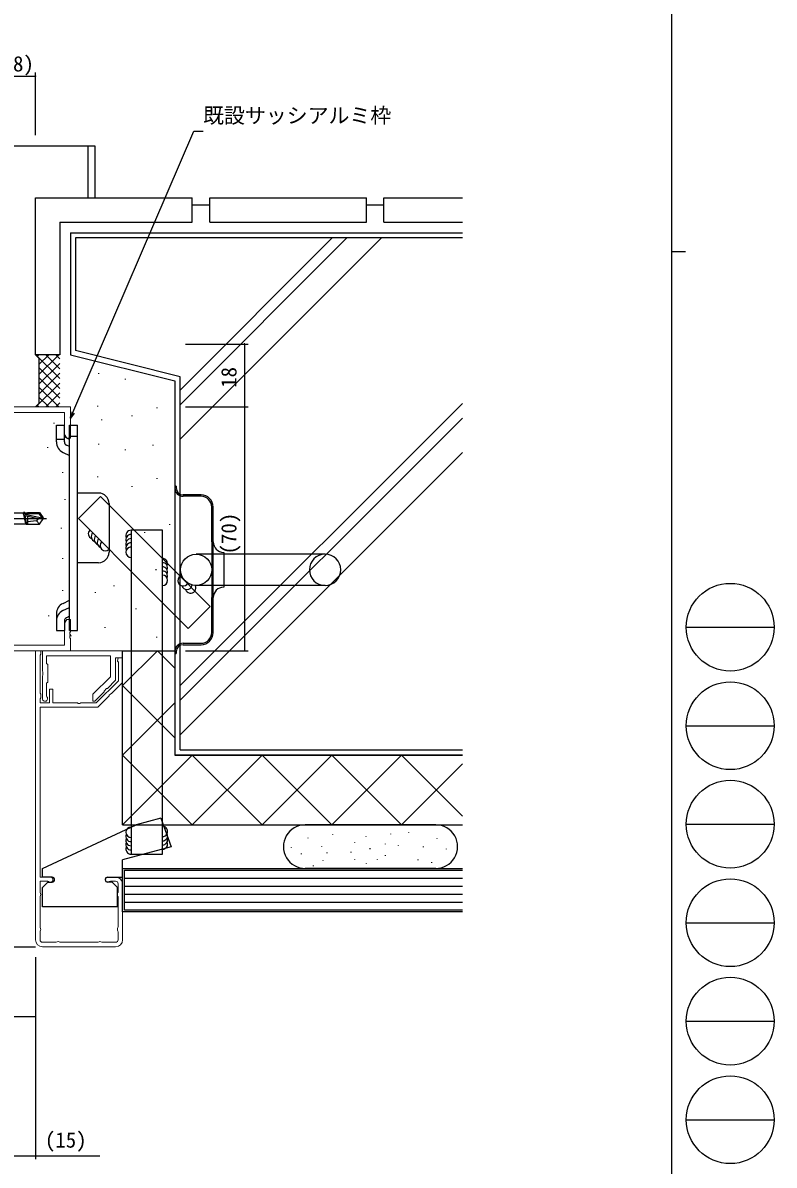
# Model space of a CAD drawing. Units: millimetres, scale not verified. Extents: x -567 to 567, y -403 to 403.
# Drawn here: x 351.2 to 566.8, y -238.3 to 89.6 of the extents above; entities that cross this region are included whole.
import ezdxf
from ezdxf.enums import TextEntityAlignment as Align

# ---------------------------------------------------------------- set-up
doc = ezdxf.new("R2010")
doc.units = ezdxf.units.MM
doc.header["$LTSCALE"] = 2
doc.layers.add('0-2_YKK_11', color=7, linetype='Continuous', lineweight=18)
for name, color, linetype in [('0-3_YKK_12', 2, 'Continuous'), ('0-4_YKK_13', 4, 'Continuous'), ('0-6_YKK_D', 6, 'Continuous'), ('0-7_YKK_ZWAK', 7, 'Continuous'), ('0-8_YSS_K', 3, 'Continuous')]:
    doc.layers.add(name, color=color, linetype=linetype)
doc.styles.add('ＭＳ ゴシック', font='')
doc.styles.get('ＭＳ ゴシック').set_extended_font_data('MS Gothic')

msp = doc.modelspace()

# ---------------------------------------------------------------- linework, layer by layer
at = {"layer": '0-2_YKK_11'}
for p, q in [((354.79, -90.626), (354.79, -173.626)), ((377.79, -155.626), (375.54, -155.626)), ((379.79, -173.626), (379.79, -157.626)), ((356.79, -175.626), (377.79, -175.626))]:
    msp.add_line(p, q, dxfattribs=at)
for points in [[(341.42, -22.256), (363.16, -22.256), (363.16, -28.535), (363.79, -29.626), (364.79, -29.626), (364.79, -20.626), (339.79, -20.626)], [(339.79, -90.626), (364.79, -90.626), (364.79, -87.085), (364.67, -86.901), (364.67, -86.351), (364.79, -86.168), (364.79, -86.085), (364.67, -85.901), (364.67, -85.351), (364.79, -85.168), (364.79, -81.626), (363.79, -81.626), (363.16, -82.718), (363.16, -88.996), (341.42, -88.996)], [(359.04, -155.626), (356.09, -155.626), (356.09, -106.826), (372.69, -106.826), (375.931, -103.586), (375.975, -103.372), (376.364, -102.983), (376.579, -102.938), (379.79, -99.726), (379.79, -92.626), (378.49, -92.626), (378.365, -93.611), (378.59, -93.901), (378.59, -99.229), (372.193, -105.626), (367.748, -105.626), (367.565, -105.746), (367.015, -105.746), (366.832, -105.626), (359.79, -105.626), (359.79, -101.626), (358.79, -101.626), (358.79, -105.626), (356.09, -105.626), (356.09, -104.42), (356.353, -104.122), (356.353, -103.13), (356.09, -102.833), (356.09, -91.92), (356.353, -91.622), (356.29, -90.626), (354.79, -90.626)], [(356.79, -90.626), (379.79, -90.626), (379.79, -92.626), (377.79, -92.626), (377.79, -99.126), (375.436, -101.48), (375.2, -101.515), (374.522, -102.193), (374.487, -102.429), (371.79, -105.126), (371.29, -105.126), (371.29, -103.081), (376.29, -98.081), (376.29, -92.126), (357.99, -92.126), (357.99, -94.326), (358.29, -94.626), (358.29, -97.126), (358.29, -99.626), (357.99, -99.926), (357.99, -103.642), (358.076, -103.852)], [(356.79, -104.376), (356.79, -97.797), (356.933, -97.606), (356.933, -96.647), (356.79, -96.456), (356.79, -90.626)], [(356.136, -160.093), (356.09, -159.934), (356.09, -156.826), (358.305, -156.826), (358.515, -156.912)], [(376.065, -156.912), (376.275, -156.826), (377.79, -156.826)], [(378.49, -157.526), (378.49, -159.934), (378.444, -160.093)], [(356.136, -170.093), (356.09, -169.934), (356.09, -161.319), (356.136, -161.159)], [(378.444, -161.159), (378.49, -161.319), (378.49, -169.934), (378.444, -170.093)], [(356.09, -173.626), (356.09, -171.319), (356.136, -171.159)], [(378.444, -171.159), (378.49, -171.319), (378.49, -173.626)], [(360.757, -174.28), (360.597, -174.326), (356.79, -174.326)], [(372.757, -174.28), (372.597, -174.326), (361.983, -174.326), (361.823, -174.28)], [(377.79, -174.326), (373.983, -174.326), (373.823, -174.28)]]:
    msp.add_lwpolyline(points, dxfattribs=at)
for centre, radius, start, end in [((357.54, -104.376), 0.75, 180.00002, 44.41533), ((359.04, -156.376), 0.75, 225.58467, 89.99998), ((375.54, -156.376), 0.75, 90.00002, 314.41533), ((377.79, -157.626), 2, 0.00001, 89.99999), ((377.79, -157.526), 0.7, 0.00001, 89.99999), ((355.29, -160.626), 1, 327.79576, 32.20424), ((379.29, -160.626), 1, 147.79576, 212.20424), ((355.29, -170.626), 1, 327.79576, 32.20424), ((379.29, -170.626), 1, 147.79576, 212.20424), ((356.79, -173.626), 2, 180.00001, 269.99999), ((356.79, -173.626), 0.7, 180.00001, 269.99999), ((377.79, -173.626), 2, 270.00001, 359.99999), ((377.79, -173.626), 0.7, 270.00001, 359.99999), ((361.29, -175.126), 1, 57.79576, 122.20424), ((373.29, -175.126), 1, 57.79576, 122.20424)]:
    msp.add_arc(centre, radius, start, end, dxfattribs=at)
at = {"layer": '0-3_YKK_12'}
for p, q in [((213.29, 54.374), (371.79, 54.374)), ((369.79, 54.374), (369.79, 39.374)), ((371.79, 54.374), (371.79, 39.374)), ((213.29, -175.626), (354.79, -175.626))]:
    msp.add_line(p, q, dxfattribs=at)
at = {"layer": '0-4_YKK_13'}
for p, q in [((360.79, -25.852), (363.09, -25.852)), ((360.79, -28.147), (360.79, -25.852)), ((363.09, -30.684), (363.09, -25.852)), ((360.79, -30.684), (360.79, -28.147)), ((364.59, -29.968), (363.09, -29.258)), ((364.59, -29.028), (366.89, -29.028)), ((360.79, -29.909), (363.09, -29.909)), ((364.59, -32.021), (363.668, -31.591)), ((362.696, -33.675), (364.59, -34.559)), ((372.89, -45.352), (366.89, -45.352)), ((394.79, -43.391), (394.79, -43.891)), ((395.19, -43.391), (394.79, -43.391)), ((394.79, -43.891), (394.79, -90.891)), ((395.19, -43.391), (395.19, -43.891)), ((402.29, -45.891), (397.19, -45.891)), ((375.89, -48.352), (375.89, -62.352)), ((402.29, -46.291), (397.19, -46.291)), ((336.232, -51.076), (352.49, -51.076)), ((351.223, -51.076), (351.923, -54.176)), ((351.38, -51.283), (356.628, -52.476)), ((351.482, -50.626), (351.593, -51.226)), ((351.483, -51.717), (355.484, -52.626)), ((351.539, -51.226), (355.785, -51.226)), ((351.693, -51.764), (352.203, -54.526)), ((352.49, -50.926), (355.945, -50.926)), ((352.49, -50.926), (352.49, -51.226)), ((352.49, -51.946), (352.49, -54.326)), ((355.945, -50.926), (355.785, -51.226)), ((355.785, -51.226), (356.628, -52.476)), ((355.945, -50.926), (356.99, -52.476)), ((356.628, -52.476), (356.99, -52.476)), ((356.99, -52.776), (356.99, -52.476)), ((405.39, -59.391), (405.39, -49.391)), ((405.79, -59.391), (405.79, -49.391)), ((330.99, -52.626), (357.99, -52.626)), ((335.352, -54.176), (352.49, -54.176)), ((352.49, -54.326), (355.945, -54.326)), ((355.09, -53.326), (355.945, -54.326)), ((355.484, -52.626), (356.99, -52.626)), ((355.484, -52.626), (356.99, -52.776)), ((355.945, -54.326), (356.99, -52.776)), ((405.39, -59.391), (405.39, -75.391)), ((405.79, -75.391), (405.79, -59.391)), ((372.89, -65.352), (366.89, -65.352)), ((437.89, -62.891), (400.89, -62.891)), ((408.79, -62.391), (408.79, -72.391)), ((437.89, -71.891), (400.89, -71.891)), ((405.39, -85.391), (405.39, -75.391)), ((405.79, -85.391), (405.79, -75.391)), ((362.678, -79.097), (364.59, -78.192)), ((362.696, -77.03), (364.59, -76.146)), ((360.79, -80.021), (360.79, -82.558)), ((364.59, -80.736), (363.662, -81.176)), ((360.79, -82.08), (360.79, -84.852)), ((360.79, -84.852), (363.09, -84.852)), ((363.09, -82.08), (363.09, -84.852)), ((397.19, -88.491), (402.29, -88.491)), ((394.79, -90.891), (394.79, -91.391)), ((394.79, -91.391), (395.19, -91.391)), ((395.19, -90.891), (395.19, -91.391)), ((397.19, -88.891), (402.29, -88.891)), ((356.79, -153.176), (383.702, -140.627)), ((390.729, -138.744), (383.702, -140.627)), ((390.729, -138.744), (393.713, -146.945)), ((393.713, -146.945), (379.79, -150.675)), ((356.79, -155.676), (356.79, -153.176)), ((359.59, -155.676), (356.79, -155.676)), ((356.79, -164.176), (356.79, -158.576)), ((378.29, -164.176), (378.29, -158.576)), ((378.29, -164.176), (356.79, -164.176))]:
    msp.add_line(p, q, dxfattribs=at)
for points in [[(364.59, -84.852), (366.89, -84.852), (366.89, -25.852)], [(364.59, -84.852), (364.59, -25.852), (366.89, -25.852)], [(355.591, -52.626), (355.09, -53.326), (352.49, -53.586)], [(375.49, -155.676), (379.79, -155.676), (379.79, -150.675)], [(356.79, -158.576), (358.29, -157.076), (359.59, -157.076)], [(378.29, -158.576), (376.79, -157.076), (375.49, -157.076)]]:
    msp.add_lwpolyline(points, dxfattribs=at)
msp.add_circle((400.89, -67.391), 4.5, dxfattribs=at)
for centre, radius, start, end in [((364.09, -30.684), 3.3, 180, 245), ((364.09, -30.684), 1, 180, 245), ((372.89, -48.352), 3, 0, 90), ((397.19, -43.891), 2.4, 180, 270), ((397.19, -43.891), 2, 180, 270), ((402.29, -49.391), 3.5, 0, 90), ((402.29, -49.391), 3.1, 0, 90), ((351.539, -51.475), 0.248, 90, 257.19096), ((408.79, -59.391), 3, 180, 270), ((372.89, -62.352), 3, 270, 0), ((437.89, -67.391), 4.5, 90, 270), ((437.89, -67.391), 4.5, 270, 90), ((408.79, -75.391), 3, 90, 180), ((364.09, -80.021), 3.3, 115, 180), ((364.09, -82.08), 3.3, 115.33088, 180), ((364.09, -82.08), 1, 115.33088, 180), ((397.19, -90.891), 2.4, 90, 180), ((402.29, -85.391), 3.1, 270, 0), ((402.29, -85.391), 3.5, 270, 0), ((397.19, -90.891), 2, 90, 180), ((359.59, -156.376), 0.7, 270, 90), ((375.49, -156.376), 0.7, 90, 270)]:
    msp.add_arc(centre, radius, start, end, dxfattribs=at)
at = {"layer": '0-6_YKK_D'}
for p, q in [((346.79, 74.374), (354.79, 74.374)), ((354.79, 57.374), (354.79, 75.374)), ((397.79, -2.626), (415.79, -2.626)), ((414.79, -2.626), (414.79, -20.626)), ((397.79, -20.626), (415.79, -20.626)), ((397.79, -20.626), (415.79, -20.626)), ((414.79, -20.626), (414.79, -90.626)), ((397.79, -90.626), (415.79, -90.626)), ((354.79, -178.626), (354.79, -236.626))]:
    msp.add_line(p, q, dxfattribs=at)
for points in [[(364.79, -23.809), (365.462, -22.247), (400.187, 58.53), (402.887, 58.53)], [(365.88, -22.427), (364.79, -23.809), (365.043, -22.067)], [(336.29, -195.626), (339.79, -195.626), (354.69, -195.626)], [(339.79, -235.626), (354.79, -235.626), (373.21, -235.626)]]:
    msp.add_lwpolyline(points, dxfattribs=at)
for centre, start, end in [((354.79, 74.374), 0, 180), ((354.79, 74.374), 180, 0), ((414.79, -2.626), 90, 270), ((414.79, -2.626), 270, 90), ((414.79, -20.626), 90, 270), ((414.79, -20.626), 90, 270), ((414.79, -20.626), 270, 90), ((414.79, -20.626), 270, 90), ((414.79, -90.626), 90, 270), ((414.79, -90.626), 270, 90), ((354.79, -235.626), 0, 180), ((354.79, -235.626), 180, 0)]:
    msp.add_arc(centre, 0.106, start, end, dxfattribs=at)
at = {"layer": '0-7_YKK_ZWAK'}
for p, q in [((537.3, 399), (537.3, -351)), ((537.3, 24), (541.3, 24)), ((541.552, -83.88), (566.752, -83.88)), ((541.552, -112.16), (566.752, -112.16)), ((541.552, -140.44), (566.752, -140.44)), ((541.552, -168.72), (566.752, -168.72)), ((541.552, -197), (566.752, -197)), ((541.552, -225.28), (566.752, -225.28))]:
    msp.add_line(p, q, dxfattribs=at)
for centre in [(554.152, -83.88), (554.152, -112.16), (554.152, -140.44), (554.152, -168.72), (554.152, -197), (554.152, -225.28)]:
    msp.add_circle(centre, 12.6, dxfattribs=at)
at = {"layer": '0-8_YSS_K'}
for p, q in [((354.79, 39.374), (399.79, 39.374)), ((354.79, -5.626), (354.79, 39.374)), ((399.79, 32.374), (399.79, 39.374)), ((404.79, 39.374), (449.79, 39.374)), ((404.79, 32.374), (404.79, 39.374)), ((449.79, 32.374), (449.79, 39.374)), ((454.79, 39.374), (477.3, 39.374)), ((454.79, 32.374), (454.79, 39.374)), ((399.79, 37.374), (404.79, 37.374)), ((449.79, 37.374), (454.79, 37.374)), ((361.79, 32.374), (361.79, -5.626)), ((361.79, 32.374), (399.79, 32.374)), ((404.79, 32.374), (449.79, 32.374)), ((454.79, 32.374), (477.3, 32.374)), ((364.79, 29.376), (364.79, -5.624)), ((364.79, 29.376), (477.3, 29.376)), ((366.29, 27.876), (366.29, -4.453)), ((477.3, 27.876), (366.29, 27.876)), ((439.938, 27.877), (396.29, -15.771)), ((444.18, 27.877), (396.29, -20.014)), ((454.08, 27.877), (396.29, -29.913)), ((361.79, -5.626), (354.79, -5.626)), ((355.79, -6.626), (354.79, -5.626)), ((354.934, -5.626), (361.79, -12.482)), ((355.79, -5.626), (355.362, -6.054)), ((361.447, -5.626), (355.79, -11.283)), ((358.618, -5.626), (355.79, -8.455)), ((357.763, -5.626), (361.79, -9.654)), ((360.591, -5.626), (361.79, -6.825)), ((364.79, -5.624), (394.79, -13.124)), ((396.29, -11.953), (366.29, -4.453)), ((355.79, -6.626), (355.79, -19.624)), ((361.79, -8.112), (355.79, -14.112)), ((355.79, -9.31), (361.79, -15.31)), ((361.79, -10.94), (355.79, -16.94)), ((355.79, -12.139), (361.79, -18.139)), ((372.833, -10.955), (372.833, -11.155)), ((380.552, -12.593), (380.552, -12.793)), ((396.29, -119.124), (396.29, -11.953)), ((361.79, -13.769), (354.934, -20.625)), ((355.79, -14.967), (361.447, -20.624)), ((394.79, -13.124), (394.79, -120.624)), ((355.79, -19.624), (354.79, -20.624)), ((355.79, -17.796), (358.618, -20.624)), ((361.79, -16.597), (357.763, -20.624)), ((361.79, -19.425), (360.591, -20.624)), ((477.3, -19.614), (396.29, -100.624)), ((355.362, -20.196), (355.79, -20.625)), ((372.599, -20.312), (372.599, -20.512)), ((389.563, -20.83), (389.563, -21.03)), ((360.051, -25.163), (360.051, -25.363)), ((373.768, -24.212), (373.768, -24.412)), ((382.424, -23.12), (382.424, -23.32)), ((477.3, -23.856), (396.29, -104.867)), ((358.276, -32.173), (358.276, -32.373)), ((372.833, -31.229), (372.833, -31.429)), ((388.498, -31.531), (388.498, -31.731)), ((380.552, -32.867), (380.552, -33.067)), ((477.3, -33.756), (396.29, -114.766)), ((362.535, -39.36), (362.535, -39.56)), ((372.599, -40.587), (372.599, -40.787)), ((389.563, -41.105), (389.563, -41.305)), ((382.424, -43.394), (382.424, -43.594)), ((363.245, -47.08), (363.245, -47.28)), ((373.467, -46.304), (367.089, -52.654)), ((362.18, -55.332), (362.18, -55.532)), ((393.234, -54.313), (393.234, -54.513)), ((386.094, -56.602), (386.094, -56.802)), ((362.535, -64.028), (362.535, -64.228)), ((389.295, -67.254), (389.295, -67.454)), ((377.277, -71.933), (377.277, -72.133)), ((362.535, -73.256), (362.535, -73.456)), ((371.897, -73.804), (371.897, -74.004)), ((383.593, -78.483), (383.593, -78.683)), ((404.94, -77.92), (398.561, -84.269)), ((358.542, -80.532), (358.542, -80.732)), ((374.704, -83.863), (374.704, -84.063)), ((364.962, -86.21), (364.962, -86.41)), ((389.529, -86.67), (389.529, -86.87)), ((379.789, -100.625), (389.79, -90.625)), ((379.79, -140.624), (379.79, -90.626)), ((379.79, -90.626), (394.79, -90.626)), ((389.79, -90.625), (394.79, -95.624)), ((379.789, -100.624), (394.79, -115.624)), ((379.789, -120.625), (394.79, -105.624)), ((379.789, -120.623), (399.79, -140.624)), ((379.79, -140.624), (399.79, -120.624)), ((477.3, -120.624), (394.79, -120.624)), ((477.3, -120.624), (394.79, -120.624)), ((394.79, -120.626), (477.3, -120.626)), ((396.29, -119.124), (477.3, -119.124)), ((399.79, -120.624), (419.79, -140.624)), ((399.79, -140.624), (419.79, -120.624)), ((419.79, -140.624), (439.79, -120.624)), ((419.79, -120.624), (439.79, -140.624)), ((439.79, -140.624), (459.79, -120.624)), ((439.79, -120.624), (459.79, -140.624)), ((459.79, -120.624), (477.3, -138.134)), ((459.79, -140.624), (477.3, -123.114)), ((379.802, -140.624), (477.3, -140.624)), ((469.683, -140.624), (432.183, -140.624)), ((439.978, -143.384), (439.978, -143.484)), ((449.578, -143.949), (449.578, -144.049)), ((456.638, -143.243), (456.638, -143.343)), ((461.826, -142.755), (461.826, -142.855)), ((428.189, -147.128), (428.189, -147.228)), ((432.919, -144.373), (432.919, -144.473)), ((436.872, -146.704), (436.872, -146.804)), ((446.331, -145.574), (446.331, -145.674)), ((450.735, -147.362), (450.735, -147.562)), ((455.155, -146.068), (455.155, -146.168)), ((458.861, -146.499), (458.861, -146.599)), ((465.991, -146.87), (465.991, -147.07)), ((469.944, -144.45), (469.944, -144.55)), ((472.626, -147.488), (472.626, -147.588)), ((431.05, -148.839), (431.05, -149.039)), ((437.225, -150.73), (437.225, -150.83)), ((438.432, -148.593), (438.432, -148.793)), ((445.321, -148.347), (445.321, -148.547)), ((446.331, -150.519), (446.331, -150.619)), ((452.826, -150.519), (452.826, -150.619)), ((455.164, -149.331), (455.164, -149.531)), ((464.514, -150.561), (464.514, -150.761)), ((469.683, -153.124), (432.183, -153.124)), ((434.495, -152.284), (434.495, -152.484)), ((449.649, -151.578), (449.649, -151.678)), ((449.649, -151.578), (449.649, -151.678)), ((468.451, -151.299), (468.451, -151.499)), ((380.29, -155.924), (477.3, -155.924)), ((380.29, -158.224), (477.3, -158.224)), ((380.29, -160.524), (477.3, -160.524)), ((380.29, -162.824), (477.3, -162.824))]:
    msp.add_line(p, q, dxfattribs=at)
for points in [[(373.467, -46.304), (393.329, -66.256), (404.94, -77.92)], [(367.089, -52.654), (386.951, -72.606), (398.561, -84.269)], [(382.213, -149.044), (391.213, -149.044), (391.198, -56.044)], [(391.198, -56.044), (382.213, -56.044), (382.213, -149.044)], [(477.3, -165.624), (379.79, -165.624), (379.79, -153.124), (477.3, -153.124)], [(477.3, -165.124), (380.29, -165.124), (380.29, -153.624), (477.3, -153.624)]]:
    msp.add_lwpolyline(points, dxfattribs=at)
for centre, radius, start, end in [((371.446, -57.03), 1.5, 134.87028, 248.44846), ((372.292, -57.881), 1.5, 134.87028, 248.44846), ((373.139, -58.731), 1.5, 134.87028, 248.44846), ((373.985, -59.582), 1.5, 134.87028, 248.44846), ((382.213, -57.544), 1.5, 90, 203.57818), ((382.213, -58.744), 1.5, 90, 203.57818), ((382.213, -59.944), 1.5, 90, 203.57818), ((374.832, -60.432), 1.5, 134.87028, 314.87028), ((382.213, -61.144), 1.5, 90, 203.57818), ((382.213, -62.344), 1.5, 90, 270), ((391.199, -65.617), 1.5, 336.42182, 90), ((391.199, -66.817), 1.5, 336.42182, 90), ((391.199, -68.017), 1.5, 336.42182, 90), ((391.199, -69.217), 1.5, 336.42182, 90), ((391.199, -70.417), 1.5, 270, 90), ((397.166, -70.514), 1.5, 107.29674, 332.66602), ((398.238, -71.563), 1.5, 195.60802, 347.38221), ((399.309, -72.612), 1.5, 195.60802, 28.75838), ((391.213, -142.515), 1.5, 270, 90.04108), ((432.183, -146.874), 6.25, 90, 270.74538), ((469.683, -146.874), 6.25, 269.06169, 90), ((382.213, -142.744), 1.5, 90, 270), ((382.213, -143.944), 1.5, 156.42182, 270), ((391.213, -143.715), 1.5, 270, 23.57818), ((382.213, -145.144), 1.5, 156.42182, 270), ((382.213, -146.344), 1.5, 156.42182, 270), ((382.213, -147.544), 1.5, 156.42182, 270), ((391.213, -144.915), 1.5, 270, 23.57818), ((391.213, -146.115), 1.5, 270, 23.57818)]:
    msp.add_arc(centre, radius, start, end, dxfattribs=at)

# ---------------------------------------------------------------- texts
at = {"layer": '0-6_YKK_D', "style": 'ＭＳ ゴシック'}
for s, p in [('(8)', (345.35, 74.374)), ('既設サッシアルミ枠', (402.887, 59.53)), ('(15)', (357.49, -234.626))]:
    msp.add_text(s, height=4.399, dxfattribs=at).set_placement(p, align=Align.BOTTOM_LEFT)
for s, p in [('18', (413.79, -15.146)), ('(70)', (413.79, -62.986))]:
    msp.add_text(s, height=4.399, rotation=90, dxfattribs=at).set_placement(p, align=Align.BOTTOM_LEFT)

doc.saveas('drawing.dxf')
